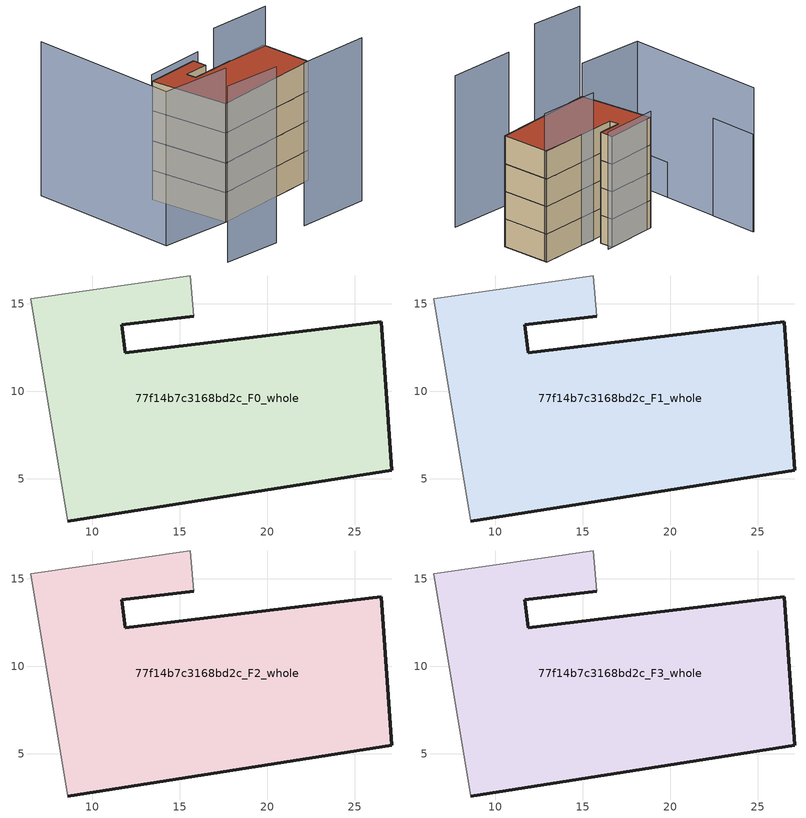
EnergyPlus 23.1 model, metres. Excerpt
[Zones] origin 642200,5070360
77f14b7c3168bd2c_F0_whole
 floor ground (EU_floor_Construction): 27.11,5.48 26.52,13.99 11.91,12.19 11.7,13.79 15.81,14.29 15.61,16.59 6.5,15.29 8.6,2.58 z0
 wall outside (EU_wall_Construction): 15.81,14.29 11.7,13.79 11.91,12.19 26.52,13.99 27.11,5.48 8.6,2.58 z0:4.5
 wall adiabatic (EU_wall_Construction): 8.6,2.58 6.5,15.29 15.61,16.59 15.81,14.29 z0:4.5
77f14b7c3168bd2c_F1_whole
 floor to 77f14b7c3168bd2c_F0_whole (EU_floor_Construction): 27.11,5.48 26.51,13.99 11.9,12.19 11.7,13.79 15.81,14.29 15.61,16.59 6.5,15.29 8.6,2.58 z4.5
 wall outside (EU_wall_Construction): 15.81,14.29 11.7,13.79 11.91,12.19 26.52,13.99 27.11,5.48 8.6,2.58 z4.5:9
 wall adiabatic (EU_wall_Construction): 8.6,2.58 6.5,15.29 15.61,16.59 15.81,14.29 z4.5:9
77f14b7c3168bd2c_F2_whole
 floor to 77f14b7c3168bd2c_F1_whole (EU_floor_Construction): 27.11,5.48 26.51,13.99 11.9,12.19 11.7,13.79 15.81,14.29 15.61,16.59 6.5,15.29 8.6,2.58 z9
 wall outside (EU_wall_Construction): 15.81,14.29 11.7,13.79 11.91,12.19 26.52,13.99 27.11,5.48 8.6,2.58 z9:13.5
 wall adiabatic (EU_wall_Construction): 8.6,2.58 6.5,15.29 15.61,16.59 15.81,14.29 z9:13.5
77f14b7c3168bd2c_F3_whole
 floor to 77f14b7c3168bd2c_F2_whole (EU_floor_Construction): 27.11,5.48 26.51,13.99 11.9,12.19 11.7,13.79 15.81,14.29 15.61,16.59 6.5,15.29 8.6,2.58 z13.5
 wall outside (EU_wall_Construction): 15.81,14.29 11.7,13.79 11.91,12.19 26.52,13.99 27.11,5.48 8.6,2.58 z13.5:18
 wall adiabatic (EU_wall_Construction): 8.6,2.58 6.5,15.29 15.61,16.59 15.81,14.29 z13.5:18
 roof outside (EU_roof_Construction): 26.52,13.99 27.11,5.48 8.6,2.58 6.5,15.29 15.61,16.59 15.81,14.29 11.7,13.79 11.91,12.19 z18
shading: 15.83,-5.71 27.61,-4.83 z0:24.7; -0.61,-7.72 8.9,-7.42 z0:26.7; -3.21,8.59 -3,2.29 z0:5.7; 8.6,2.58 -3.01,2.22 / -3.01,2.22 -3.78,26.84 z0:23.4; 26.55,13.59 15.94,12.82 z0:24; 16.55,16.75 6.42,15.28 z0:19; -3.6,26.8 -3.39,18.39 z0:15.9
[Building]
EU S2 Campaign: North Axis=0; Terrain=City; Solar Distribution=FullExterior
[Site:Location]
Lyon-Bron: Latitude=45.75; Longitude=5; Time Zone=1; Elevation=198
[SizingPeriod:WeatherFileDays]
AnnualSizingPeriod: Begin Month=1; Begin Day of Month=1; End Month=12; End Day of Month=31; Day of Week for Start Day=Monday; Use Weather File Daylight Saving Period=No; Use Weather File Rain and Snow Indicators=No
[MATERIAL]
EU_InternalMass_Material: Roughness=MediumRough; Thickness=0.1; Conductivity=1; Density=1800; Specific Heat=900; Thermal Absorptance=0.9; Solar Absorptance=0.7; Visible Absorptance=0.7
[MATERIAL:NOMASS] Roughness=MediumRough; Thermal Absorptance=0.9; Solar Absorptance=0.7; Visible Absorptance=0.7
Name | Thermal Resistance
EU_wall_NoMass | 0.87146
EU_roof_NoMass | 0.842276
EU_floor_NoMass | 0.496999
[CONSTRUCTION]
EU_wall_Construction: EU_wall_NoMass
EU_roof_Construction: EU_roof_NoMass
EU_floor_Construction: EU_floor_NoMass
EU_InternalMass_Construction: EU_InternalMass_Material
[ZONE] Type=1; Multiplier=1; Ceiling Height=autocalculate; Floor Area=autocalculate; Part of Total Floor Area=Yes
Name | Volume
77f14b7c3168bd2c_F0_whole | 590.7
77f14b7c3168bd2c_F1_whole; 77f14b7c3168bd2c_F2_whole; 77f14b7c3168bd2c_F3_whole | 590.698
[INTERNALMASS] Construction=EU_InternalMass_Construction; Surface Area=196.9
Name | Zone or ZoneList
77f14b7c3168bd2c_F0_whole_EU_InternalMass | 77f14b7c3168bd2c_F0_whole
77f14b7c3168bd2c_F1_whole_EU_InternalMass | 77f14b7c3168bd2c_F1_whole
77f14b7c3168bd2c_F2_whole_EU_InternalMass | 77f14b7c3168bd2c_F2_whole
77f14b7c3168bd2c_F3_whole_EU_InternalMass | 77f14b7c3168bd2c_F3_whole
[OTHEREQUIPMENT] Fuel Type=Electricity; Design Level Calculation Method=Watts/Area; Power per Zone Floor Area=1; Fraction Latent=0; Fraction Radiant=0; Fraction Lost=0; Carbon Dioxide Generation Rate=0; EndUse Subcategory=EU_Step8_InternalGains
Name | Zone or ZoneList or Space or SpaceList | Schedule
EU_Step8_InternalGain_77f14b7c3168bd2c_F0_whole_f000 | 77f14b7c3168bd2c_F0_whole | EU_Step8_GainSchedule_77f14b7c3168bd2c_F0_whole_f000
EU_Step8_InternalGain_77f14b7c3168bd2c_F1_whole_f000 | 77f14b7c3168bd2c_F1_whole | EU_Step8_GainSchedule_77f14b7c3168bd2c_F1_whole_f000
EU_Step8_InternalGain_77f14b7c3168bd2c_F2_whole_f000 | 77f14b7c3168bd2c_F2_whole | EU_Step8_GainSchedule_77f14b7c3168bd2c_F2_whole_f000
EU_Step8_InternalGain_77f14b7c3168bd2c_F3_whole_f000 | 77f14b7c3168bd2c_F3_whole | EU_Step8_GainSchedule_77f14b7c3168bd2c_F3_whole_f000
[ZONEVENTILATION:DESIGNFLOWRATE] Schedule=EU_AlwaysOn; Design Flow Rate Calculation Method=AirChanges/Hour; Air Changes per Hour=0.425; Ventilation Type=Natural; Fan Pressure Rise=0; Fan Total Efficiency=1; Constant Term Coefficient=1; Temperature Term Coefficient=0; Velocity Term Coefficient=0; Velocity Squared Term Coefficient=0; Minimum Indoor Temperature=-100; Maximum Indoor Temperature=100; Delta Temperature=-100; Minimum Outdoor Temperature=-100; Maximum Outdoor Temperature=100; Maximum Wind Speed=40
Name | Zone or ZoneList or Space or SpaceList
EU_ConstantAir_77f14b7c3168bd2c_F0_whole | 77f14b7c3168bd2c_F0_whole
EU_ConstantAir_77f14b7c3168bd2c_F1_whole | 77f14b7c3168bd2c_F1_whole
EU_ConstantAir_77f14b7c3168bd2c_F2_whole | 77f14b7c3168bd2c_F2_whole
EU_ConstantAir_77f14b7c3168bd2c_F3_whole | 77f14b7c3168bd2c_F3_whole
[HVACTEMPLATE:THERMOSTAT] Constant Heating Setpoint=20; Constant Cooling Setpoint=50
EU_HeatOnly_77f14b7c3168bd2c_F0_whole; EU_HeatOnly_77f14b7c3168bd2c_F1_whole; EU_HeatOnly_77f14b7c3168bd2c_F2_whole; EU_HeatOnly_77f14b7c3168bd2c_F3_whole
[HVACTEMPLATE:ZONE:IDEALLOADSAIRSYSTEM] System Availability Schedule=EU_AlwaysOn; Maximum Heating Supply Air Temperature=50; Minimum Cooling Supply Air Temperature=13; Maximum Heating Supply Air Humidity Ratio=0.0156; Minimum Cooling Supply Air Humidity Ratio=0.0077; Heating Limit=NoLimit; Cooling Limit=NoLimit; Heating Availability Schedule=EU_AlwaysOn; Cooling Availability Schedule=EU_CoolingOff; Dehumidification Control Type=ConstantSensibleHeatRatio; Cooling Sensible Heat Ratio=0.7; Dehumidification Setpoint=60; Humidification Control Type=None; Humidification Setpoint=30; Outdoor Air Method=None; Outdoor Air Flow Rate per Person=0.00944; Outdoor Air Flow Rate per Zone Floor Area=0; Outdoor Air Flow Rate per Zone=0; Demand Controlled Ventilation Type=None; Outdoor Air Economizer Type=NoEconomizer; Heat Recovery Type=None; Sensible Heat Recovery Effectiveness=0.7; Latent Heat Recovery Effectiveness=0.65
Name | Template Thermostat
77f14b7c3168bd2c_F0_whole | EU_HeatOnly_77f14b7c3168bd2c_F0_whole
77f14b7c3168bd2c_F1_whole | EU_HeatOnly_77f14b7c3168bd2c_F1_whole
77f14b7c3168bd2c_F2_whole | EU_HeatOnly_77f14b7c3168bd2c_F2_whole
77f14b7c3168bd2c_F3_whole | EU_HeatOnly_77f14b7c3168bd2c_F3_whole
[SIZING:ZONE] Zone Cooling Design Supply Air Temperature Input Method=SupplyAirTemperature; Zone Cooling Design Supply Air Temperature=13; Zone Heating Design Supply Air Temperature Input Method=SupplyAirTemperature; Zone Heating Design Supply Air Temperature=50; Zone Cooling Design Supply Air Humidity Ratio=0.008; Zone Heating Design Supply Air Humidity Ratio=0.008; Cooling Design Air Flow Method=DesignDay; Cooling Design Air Flow Rate=0; Cooling Minimum Air Flow per Zone Floor Area=0.000762; Cooling Minimum Air Flow=0; Cooling Minimum Air Flow Fraction=0.2; Heating Design Air Flow Method=DesignDay; Heating Design Air Flow Rate=0; Heating Maximum Air Flow per Zone Floor Area=0.002032; Heating Maximum Air Flow=0.141576; Heating Maximum Air Flow Fraction=0.3; Account for Dedicated Outdoor Air System=No; Dedicated Outdoor Air System Control Strategy=NeutralSupplyAir; Dedicated Outdoor Air Low Setpoint Temperature for Design=autosize; Dedicated Outdoor Air High Setpoint Temperature for Design=autosize; Zone Load Sizing Method=Sensible Load Only No Latent Load; Zone Latent Cooling Design Supply Air Humidity Ratio Input Method=HumidityRatioDifference; Zone Cooling Design Supply Air Humidity Ratio Difference=0.005; Zone Latent Heating Design Supply Air Humidity Ratio Input Method=HumidityRatioDifference; Zone Humidification Design Supply Air Humidity Ratio Difference=0.005
77f14b7c3168bd2c_F0_whole; 77f14b7c3168bd2c_F1_whole; 77f14b7c3168bd2c_F2_whole; 77f14b7c3168bd2c_F3_whole
[SCHEDULE:CONSTANT]
Name | Hourly Value
EU_AlwaysOn | 1
EU_CoolingOff | 0
[SCHEDULE:FILE] Column Number=1; Rows to Skip at Top=0; Number of Hours of Data=8760; Column Separator=Comma; Interpolate to Timestep=No; Minutes per Item=60; Adjust Schedule for Daylight Savings=Yes
Name | File
EU_Step8_GainSchedule_77f14b7c3168bd2c_F0_whole_f000 | ../../schedules/77f14b7c3168bd2c/77f14b7c3168bd2c_F0_whole_f000_gain.csv
EU_Step8_GainSchedule_77f14b7c3168bd2c_F1_whole_f000 | ../../schedules/77f14b7c3168bd2c/77f14b7c3168bd2c_F1_whole_f000_gain.csv
EU_Step8_GainSchedule_77f14b7c3168bd2c_F2_whole_f000 | ../../schedules/77f14b7c3168bd2c/77f14b7c3168bd2c_F2_whole_f000_gain.csv
EU_Step8_GainSchedule_77f14b7c3168bd2c_F3_whole_f000 | ../../schedules/77f14b7c3168bd2c/77f14b7c3168bd2c_F3_whole_f000_gain.csv
